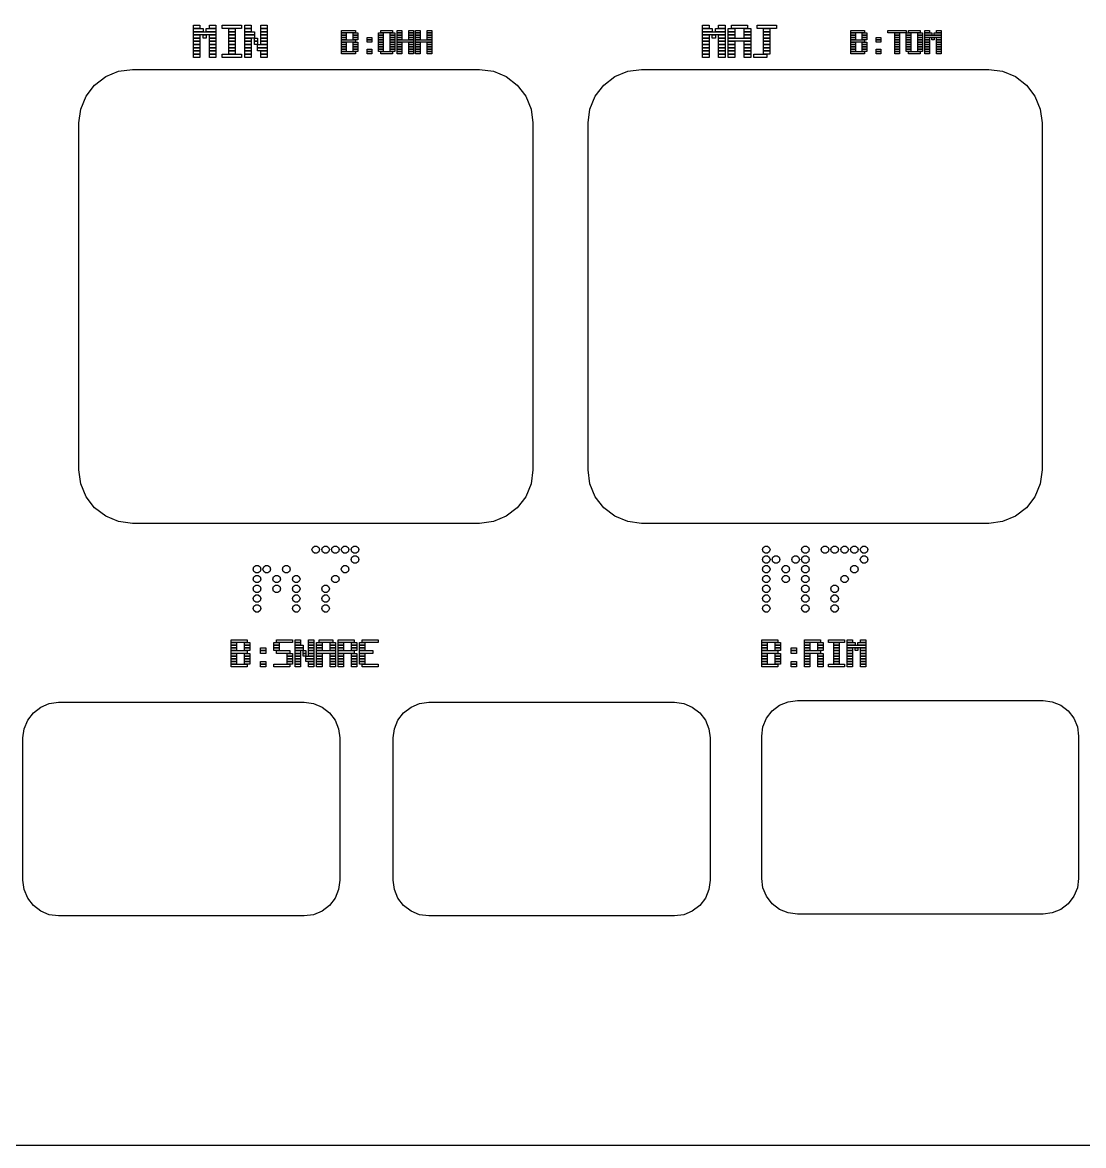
# Model space of a CAD drawing. Header units: millimetres. Extents: x 0 to 390, y 0 to 390.
# Drawn here: x 111.5 to 171.1, y 113.6 to 176.7 of the extents above; entities that cross this region are included whole.
import ezdxf

# ---------------------------------------------------------------- set-up
doc = ezdxf.new("R2010")
doc.units = ezdxf.units.MM
doc.layers.add('INCISIONE', color=7, linetype='CONTINUOUS')
doc.layers.add('TAGLIO', color=1, linetype='CONTINUOUS')

msp = doc.modelspace()

# ---------------------------------------------------------------- linework, layer by layer
at = {"layer": 'INCISIONE'}
for points in [[(121.08, 176.51), (121.44, 176.51), (121.44, 176.33), (121.08, 176.33)], [(121.08, 176.33), (121.62, 176.33), (121.62, 176.15), (121.08, 176.15)], [(121.08, 176.15), (122.34, 176.15), (122.34, 175.97), (121.08, 175.97)], [(121.8, 176.33), (122.34, 176.33), (122.34, 176.15), (121.8, 176.15)], [(121.98, 176.51), (122.34, 176.51), (122.34, 176.33), (121.98, 176.33)], [(122.7, 176.51), (123.78, 176.51), (123.78, 176.33), (122.7, 176.33)], [(123.06, 176.33), (123.42, 176.33), (123.42, 176.15), (123.06, 176.15)], [(123.06, 176.15), (123.42, 176.15), (123.42, 175.97), (123.06, 175.97)], [(123.96, 176.51), (124.32, 176.51), (124.32, 176.33), (123.96, 176.33)], [(123.96, 176.33), (124.32, 176.33), (124.32, 176.15), (123.96, 176.15)], [(123.96, 176.15), (124.5, 176.15), (124.5, 175.97), (123.96, 175.97)], [(124.86, 176.51), (125.22, 176.51), (125.22, 176.33), (124.86, 176.33)], [(124.86, 176.33), (125.22, 176.33), (125.22, 176.15), (124.86, 176.15)], [(124.86, 176.15), (125.22, 176.15), (125.22, 175.97), (124.86, 175.97)], [(129.4, 176.21), (130.18, 176.21), (130.18, 176.08), (129.4, 176.08)], [(129.4, 176.08), (129.66, 176.08), (129.66, 175.95), (129.4, 175.95)], [(130.05, 176.08), (130.31, 176.08), (130.31, 175.95), (130.05, 175.95)], [(131.48, 176.08), (131.74, 176.08), (131.74, 175.95), (131.48, 175.95)], [(131.61, 176.21), (132.26, 176.21), (132.26, 176.08), (131.61, 176.08)], [(132.13, 176.08), (132.39, 176.08), (132.39, 175.95), (132.13, 175.95)], [(132.52, 176.21), (132.78, 176.21), (132.78, 176.08), (132.52, 176.08)], [(132.52, 176.08), (132.78, 176.08), (132.78, 175.95), (132.52, 175.95)], [(133.17, 176.21), (133.43, 176.21), (133.43, 176.08), (133.17, 176.08)], [(133.17, 176.08), (133.43, 176.08), (133.43, 175.95), (133.17, 175.95)], [(133.56, 176.21), (133.82, 176.21), (133.82, 176.08), (133.56, 176.08)], [(133.56, 176.08), (133.82, 176.08), (133.82, 175.95), (133.56, 175.95)], [(134.21, 176.21), (134.47, 176.21), (134.47, 176.08), (134.21, 176.08)], [(134.21, 176.08), (134.47, 176.08), (134.47, 175.95), (134.21, 175.95)], [(149.68, 176.51), (150.04, 176.51), (150.04, 176.33), (149.68, 176.33)], [(149.68, 176.33), (150.22, 176.33), (150.22, 176.15), (149.68, 176.15)], [(149.68, 176.15), (150.94, 176.15), (150.94, 175.97), (149.68, 175.97)], [(150.4, 176.33), (150.94, 176.33), (150.94, 176.15), (150.4, 176.15)], [(150.58, 176.51), (150.94, 176.51), (150.94, 176.33), (150.58, 176.33)], [(151.12, 176.33), (151.48, 176.33), (151.48, 176.15), (151.12, 176.15)], [(151.12, 176.15), (151.48, 176.15), (151.48, 175.97), (151.12, 175.97)], [(151.3, 176.51), (152.2, 176.51), (152.2, 176.33), (151.3, 176.33)], [(152.02, 176.33), (152.38, 176.33), (152.38, 176.15), (152.02, 176.15)], [(152.02, 176.15), (152.38, 176.15), (152.38, 175.97), (152.02, 175.97)], [(152.74, 176.51), (153.82, 176.51), (153.82, 176.33), (152.74, 176.33)], [(153.1, 176.33), (153.46, 176.33), (153.46, 176.15), (153.1, 176.15)], [(153.1, 176.15), (153.46, 176.15), (153.46, 175.97), (153.1, 175.97)], [(158, 176.21), (158.78, 176.21), (158.78, 176.08), (158, 176.08)], [(158, 176.08), (158.26, 176.08), (158.26, 175.95), (158, 175.95)], [(158.65, 176.08), (158.91, 176.08), (158.91, 175.95), (158.65, 175.95)], [(160.08, 176.21), (161.12, 176.21), (161.12, 176.08), (160.08, 176.08)], [(160.47, 176.08), (160.73, 176.08), (160.73, 175.95), (160.47, 175.95)], [(161.12, 176.08), (161.38, 176.08), (161.38, 175.95), (161.12, 175.95)], [(161.25, 176.21), (161.9, 176.21), (161.9, 176.08), (161.25, 176.08)], [(161.77, 176.08), (162.03, 176.08), (162.03, 175.95), (161.77, 175.95)], [(162.16, 176.21), (162.42, 176.21), (162.42, 176.08), (162.16, 176.08)], [(162.16, 176.08), (162.55, 176.08), (162.55, 175.95), (162.16, 175.95)], [(162.68, 176.08), (163.07, 176.08), (163.07, 175.95), (162.68, 175.95)], [(162.81, 176.21), (163.07, 176.21), (163.07, 176.08), (162.81, 176.08)], [(121.08, 175.97), (121.44, 175.97), (121.44, 175.79), (121.08, 175.79)], [(121.08, 175.79), (121.44, 175.79), (121.44, 175.61), (121.08, 175.61)], [(121.08, 175.61), (121.44, 175.61), (121.44, 175.43), (121.08, 175.43)], [(121.08, 175.43), (121.44, 175.43), (121.44, 175.25), (121.08, 175.25)], [(121.62, 175.97), (121.8, 175.97), (121.8, 175.79), (121.62, 175.79)], [(121.98, 175.97), (122.34, 175.97), (122.34, 175.79), (121.98, 175.79)], [(121.98, 175.79), (122.34, 175.79), (122.34, 175.61), (121.98, 175.61)], [(121.98, 175.61), (122.34, 175.61), (122.34, 175.43), (121.98, 175.43)], [(121.98, 175.43), (122.34, 175.43), (122.34, 175.25), (121.98, 175.25)], [(123.06, 175.97), (123.42, 175.97), (123.42, 175.79), (123.06, 175.79)], [(123.06, 175.79), (123.42, 175.79), (123.42, 175.61), (123.06, 175.61)], [(123.06, 175.61), (123.42, 175.61), (123.42, 175.43), (123.06, 175.43)], [(123.06, 175.43), (123.42, 175.43), (123.42, 175.25), (123.06, 175.25)], [(123.96, 175.97), (124.5, 175.97), (124.5, 175.79), (123.96, 175.79)], [(123.96, 175.79), (124.32, 175.79), (124.32, 175.61), (123.96, 175.61)], [(123.96, 175.61), (124.32, 175.61), (124.32, 175.43), (123.96, 175.43)], [(123.96, 175.43), (124.32, 175.43), (124.32, 175.25), (123.96, 175.25)], [(124.5, 175.79), (124.68, 175.79), (124.68, 175.61), (124.5, 175.61)], [(124.5, 175.61), (124.68, 175.61), (124.68, 175.43), (124.5, 175.43)], [(124.68, 175.43), (125.22, 175.43), (125.22, 175.25), (124.68, 175.25)], [(124.86, 175.97), (125.22, 175.97), (125.22, 175.79), (124.86, 175.79)], [(124.86, 175.79), (125.22, 175.79), (125.22, 175.61), (124.86, 175.61)], [(124.86, 175.61), (125.22, 175.61), (125.22, 175.43), (124.86, 175.43)], [(129.4, 175.95), (129.66, 175.95), (129.66, 175.82), (129.4, 175.82)], [(129.4, 175.82), (129.66, 175.82), (129.66, 175.69), (129.4, 175.69)], [(129.4, 175.69), (130.18, 175.69), (130.18, 175.56), (129.4, 175.56)], [(129.4, 175.56), (129.66, 175.56), (129.66, 175.43), (129.4, 175.43)], [(129.4, 175.43), (129.66, 175.43), (129.66, 175.3), (129.4, 175.3)], [(130.05, 175.95), (130.31, 175.95), (130.31, 175.82), (130.05, 175.82)], [(130.05, 175.82), (130.31, 175.82), (130.31, 175.69), (130.05, 175.69)], [(130.05, 175.56), (130.31, 175.56), (130.31, 175.43), (130.05, 175.43)], [(130.05, 175.43), (130.31, 175.43), (130.31, 175.3), (130.05, 175.3)], [(130.83, 175.82), (131.09, 175.82), (131.09, 175.69), (130.83, 175.69)], [(130.83, 175.69), (131.09, 175.69), (131.09, 175.56), (130.83, 175.56)], [(131.48, 175.95), (131.74, 175.95), (131.74, 175.82), (131.48, 175.82)], [(131.48, 175.82), (131.74, 175.82), (131.74, 175.69), (131.48, 175.69)], [(131.48, 175.69), (131.74, 175.69), (131.74, 175.56), (131.48, 175.56)], [(131.48, 175.56), (131.74, 175.56), (131.74, 175.43), (131.48, 175.43)], [(131.48, 175.43), (131.74, 175.43), (131.74, 175.3), (131.48, 175.3)], [(132.13, 175.95), (132.39, 175.95), (132.39, 175.82), (132.13, 175.82)], [(132.13, 175.82), (132.39, 175.82), (132.39, 175.69), (132.13, 175.69)], [(132.13, 175.69), (132.39, 175.69), (132.39, 175.56), (132.13, 175.56)], [(132.13, 175.56), (132.39, 175.56), (132.39, 175.43), (132.13, 175.43)], [(132.13, 175.43), (132.39, 175.43), (132.39, 175.3), (132.13, 175.3)], [(132.52, 175.95), (132.78, 175.95), (132.78, 175.82), (132.52, 175.82)], [(132.52, 175.82), (132.78, 175.82), (132.78, 175.69), (132.52, 175.69)], [(132.52, 175.69), (133.43, 175.69), (133.43, 175.56), (132.52, 175.56)], [(132.52, 175.56), (132.78, 175.56), (132.78, 175.43), (132.52, 175.43)], [(132.52, 175.43), (132.78, 175.43), (132.78, 175.3), (132.52, 175.3)], [(133.17, 175.95), (133.43, 175.95), (133.43, 175.82), (133.17, 175.82)], [(133.17, 175.82), (133.43, 175.82), (133.43, 175.69), (133.17, 175.69)], [(133.17, 175.56), (133.43, 175.56), (133.43, 175.43), (133.17, 175.43)], [(133.17, 175.43), (133.43, 175.43), (133.43, 175.3), (133.17, 175.3)], [(133.56, 175.95), (133.82, 175.95), (133.82, 175.82), (133.56, 175.82)], [(133.56, 175.82), (133.82, 175.82), (133.82, 175.69), (133.56, 175.69)], [(133.56, 175.69), (134.47, 175.69), (134.47, 175.56), (133.56, 175.56)], [(133.56, 175.56), (133.82, 175.56), (133.82, 175.43), (133.56, 175.43)], [(133.56, 175.43), (133.82, 175.43), (133.82, 175.3), (133.56, 175.3)], [(134.21, 175.95), (134.47, 175.95), (134.47, 175.82), (134.21, 175.82)], [(134.21, 175.82), (134.47, 175.82), (134.47, 175.69), (134.21, 175.69)], [(134.21, 175.56), (134.47, 175.56), (134.47, 175.43), (134.21, 175.43)], [(134.21, 175.43), (134.47, 175.43), (134.47, 175.3), (134.21, 175.3)], [(149.68, 175.97), (150.04, 175.97), (150.04, 175.79), (149.68, 175.79)], [(149.68, 175.79), (150.04, 175.79), (150.04, 175.61), (149.68, 175.61)], [(149.68, 175.61), (150.04, 175.61), (150.04, 175.43), (149.68, 175.43)], [(149.68, 175.43), (150.04, 175.43), (150.04, 175.25), (149.68, 175.25)], [(150.22, 175.97), (150.4, 175.97), (150.4, 175.79), (150.22, 175.79)], [(150.58, 175.97), (150.94, 175.97), (150.94, 175.79), (150.58, 175.79)], [(150.58, 175.79), (150.94, 175.79), (150.94, 175.61), (150.58, 175.61)], [(150.58, 175.61), (150.94, 175.61), (150.94, 175.43), (150.58, 175.43)], [(150.58, 175.43), (150.94, 175.43), (150.94, 175.25), (150.58, 175.25)], [(151.12, 175.97), (151.48, 175.97), (151.48, 175.79), (151.12, 175.79)], [(151.12, 175.79), (152.38, 175.79), (152.38, 175.61), (151.12, 175.61)], [(151.12, 175.61), (151.48, 175.61), (151.48, 175.43), (151.12, 175.43)], [(151.12, 175.43), (151.48, 175.43), (151.48, 175.25), (151.12, 175.25)], [(152.02, 175.97), (152.38, 175.97), (152.38, 175.79), (152.02, 175.79)], [(152.02, 175.61), (152.38, 175.61), (152.38, 175.43), (152.02, 175.43)], [(152.02, 175.43), (152.38, 175.43), (152.38, 175.25), (152.02, 175.25)], [(153.1, 175.97), (153.46, 175.97), (153.46, 175.79), (153.1, 175.79)], [(153.1, 175.79), (153.46, 175.79), (153.46, 175.61), (153.1, 175.61)], [(153.1, 175.61), (153.46, 175.61), (153.46, 175.43), (153.1, 175.43)], [(153.1, 175.43), (153.46, 175.43), (153.46, 175.25), (153.1, 175.25)], [(158, 175.95), (158.26, 175.95), (158.26, 175.82), (158, 175.82)], [(158, 175.82), (158.26, 175.82), (158.26, 175.69), (158, 175.69)], [(158, 175.69), (158.78, 175.69), (158.78, 175.56), (158, 175.56)], [(158, 175.56), (158.26, 175.56), (158.26, 175.43), (158, 175.43)], [(158, 175.43), (158.26, 175.43), (158.26, 175.3), (158, 175.3)], [(158.65, 175.95), (158.91, 175.95), (158.91, 175.82), (158.65, 175.82)], [(158.65, 175.82), (158.91, 175.82), (158.91, 175.69), (158.65, 175.69)], [(158.65, 175.56), (158.91, 175.56), (158.91, 175.43), (158.65, 175.43)], [(158.65, 175.43), (158.91, 175.43), (158.91, 175.3), (158.65, 175.3)], [(159.43, 175.82), (159.69, 175.82), (159.69, 175.69), (159.43, 175.69)], [(159.43, 175.69), (159.69, 175.69), (159.69, 175.56), (159.43, 175.56)], [(160.47, 175.95), (160.73, 175.95), (160.73, 175.82), (160.47, 175.82)], [(160.47, 175.82), (160.73, 175.82), (160.73, 175.69), (160.47, 175.69)], [(160.47, 175.69), (160.73, 175.69), (160.73, 175.56), (160.47, 175.56)], [(160.47, 175.56), (160.73, 175.56), (160.73, 175.43), (160.47, 175.43)], [(160.47, 175.43), (160.73, 175.43), (160.73, 175.3), (160.47, 175.3)], [(161.12, 175.95), (161.38, 175.95), (161.38, 175.82), (161.12, 175.82)], [(161.12, 175.82), (161.38, 175.82), (161.38, 175.69), (161.12, 175.69)], [(161.12, 175.69), (161.38, 175.69), (161.38, 175.56), (161.12, 175.56)], [(161.12, 175.56), (161.38, 175.56), (161.38, 175.43), (161.12, 175.43)], [(161.12, 175.43), (161.38, 175.43), (161.38, 175.3), (161.12, 175.3)], [(161.77, 175.95), (162.03, 175.95), (162.03, 175.82), (161.77, 175.82)], [(161.77, 175.82), (162.03, 175.82), (162.03, 175.69), (161.77, 175.69)], [(161.77, 175.69), (162.03, 175.69), (162.03, 175.56), (161.77, 175.56)], [(161.77, 175.56), (162.03, 175.56), (162.03, 175.43), (161.77, 175.43)], [(161.77, 175.43), (162.03, 175.43), (162.03, 175.3), (161.77, 175.3)], [(162.16, 175.95), (163.07, 175.95), (163.07, 175.82), (162.16, 175.82)], [(162.16, 175.82), (162.42, 175.82), (162.42, 175.69), (162.16, 175.69)], [(162.16, 175.69), (162.42, 175.69), (162.42, 175.56), (162.16, 175.56)], [(162.16, 175.56), (162.42, 175.56), (162.42, 175.43), (162.16, 175.43)], [(162.16, 175.43), (162.42, 175.43), (162.42, 175.3), (162.16, 175.3)], [(162.55, 175.82), (162.68, 175.82), (162.68, 175.69), (162.55, 175.69)], [(162.81, 175.82), (163.07, 175.82), (163.07, 175.69), (162.81, 175.69)], [(162.81, 175.69), (163.07, 175.69), (163.07, 175.56), (162.81, 175.56)], [(162.81, 175.56), (163.07, 175.56), (163.07, 175.43), (162.81, 175.43)], [(162.81, 175.43), (163.07, 175.43), (163.07, 175.3), (162.81, 175.3)], [(121.08, 175.25), (121.44, 175.25), (121.44, 175.07), (121.08, 175.07)], [(121.08, 175.07), (121.44, 175.07), (121.44, 174.89), (121.08, 174.89)], [(121.08, 174.89), (121.44, 174.89), (121.44, 174.71), (121.08, 174.71)], [(121.98, 175.25), (122.34, 175.25), (122.34, 175.07), (121.98, 175.07)], [(121.98, 175.07), (122.34, 175.07), (122.34, 174.89), (121.98, 174.89)], [(121.98, 174.89), (122.34, 174.89), (122.34, 174.71), (121.98, 174.71)], [(122.7, 174.89), (123.78, 174.89), (123.78, 174.71), (122.7, 174.71)], [(123.06, 175.25), (123.42, 175.25), (123.42, 175.07), (123.06, 175.07)], [(123.06, 175.07), (123.42, 175.07), (123.42, 174.89), (123.06, 174.89)], [(123.96, 175.25), (124.32, 175.25), (124.32, 175.07), (123.96, 175.07)], [(123.96, 175.07), (124.32, 175.07), (124.32, 174.89), (123.96, 174.89)], [(123.96, 174.89), (124.32, 174.89), (124.32, 174.71), (123.96, 174.71)], [(124.68, 175.25), (125.22, 175.25), (125.22, 175.07), (124.68, 175.07)], [(124.86, 175.07), (125.22, 175.07), (125.22, 174.89), (124.86, 174.89)], [(124.86, 174.89), (125.22, 174.89), (125.22, 174.71), (124.86, 174.71)], [(129.4, 175.3), (129.66, 175.3), (129.66, 175.17), (129.4, 175.17)], [(129.4, 175.17), (129.66, 175.17), (129.66, 175.04), (129.4, 175.04)], [(129.4, 175.04), (130.18, 175.04), (130.18, 174.91), (129.4, 174.91)], [(130.05, 175.3), (130.31, 175.3), (130.31, 175.17), (130.05, 175.17)], [(130.05, 175.17), (130.31, 175.17), (130.31, 175.04), (130.05, 175.04)], [(130.83, 175.17), (131.09, 175.17), (131.09, 175.04), (130.83, 175.04)], [(130.83, 175.04), (131.09, 175.04), (131.09, 174.91), (130.83, 174.91)], [(131.48, 175.3), (131.74, 175.3), (131.74, 175.17), (131.48, 175.17)], [(131.48, 175.17), (131.74, 175.17), (131.74, 175.04), (131.48, 175.04)], [(131.61, 175.04), (132.26, 175.04), (132.26, 174.91), (131.61, 174.91)], [(132.13, 175.3), (132.39, 175.3), (132.39, 175.17), (132.13, 175.17)], [(132.13, 175.17), (132.39, 175.17), (132.39, 175.04), (132.13, 175.04)], [(132.52, 175.3), (132.78, 175.3), (132.78, 175.17), (132.52, 175.17)], [(132.52, 175.17), (132.78, 175.17), (132.78, 175.04), (132.52, 175.04)], [(132.52, 175.04), (132.78, 175.04), (132.78, 174.91), (132.52, 174.91)], [(133.17, 175.3), (133.43, 175.3), (133.43, 175.17), (133.17, 175.17)], [(133.17, 175.17), (133.43, 175.17), (133.43, 175.04), (133.17, 175.04)], [(133.17, 175.04), (133.43, 175.04), (133.43, 174.91), (133.17, 174.91)], [(133.56, 175.3), (133.82, 175.3), (133.82, 175.17), (133.56, 175.17)], [(133.56, 175.17), (133.82, 175.17), (133.82, 175.04), (133.56, 175.04)], [(133.56, 175.04), (133.82, 175.04), (133.82, 174.91), (133.56, 174.91)], [(134.21, 175.3), (134.47, 175.3), (134.47, 175.17), (134.21, 175.17)], [(134.21, 175.17), (134.47, 175.17), (134.47, 175.04), (134.21, 175.04)], [(134.21, 175.04), (134.47, 175.04), (134.47, 174.91), (134.21, 174.91)], [(149.68, 175.25), (150.04, 175.25), (150.04, 175.07), (149.68, 175.07)], [(149.68, 175.07), (150.04, 175.07), (150.04, 174.89), (149.68, 174.89)], [(149.68, 174.89), (150.04, 174.89), (150.04, 174.71), (149.68, 174.71)], [(150.58, 175.25), (150.94, 175.25), (150.94, 175.07), (150.58, 175.07)], [(150.58, 175.07), (150.94, 175.07), (150.94, 174.89), (150.58, 174.89)], [(150.58, 174.89), (150.94, 174.89), (150.94, 174.71), (150.58, 174.71)], [(151.12, 175.25), (151.48, 175.25), (151.48, 175.07), (151.12, 175.07)], [(151.12, 175.07), (151.48, 175.07), (151.48, 174.89), (151.12, 174.89)], [(151.12, 174.89), (151.48, 174.89), (151.48, 174.71), (151.12, 174.71)], [(152.02, 175.25), (152.38, 175.25), (152.38, 175.07), (152.02, 175.07)], [(152.02, 175.07), (152.38, 175.07), (152.38, 174.89), (152.02, 174.89)], [(152.02, 174.89), (152.38, 174.89), (152.38, 174.71), (152.02, 174.71)], [(152.56, 174.89), (153.28, 174.89), (153.28, 174.71), (152.56, 174.71)], [(153.1, 175.25), (153.46, 175.25), (153.46, 175.07), (153.1, 175.07)], [(153.1, 175.07), (153.46, 175.07), (153.46, 174.89), (153.1, 174.89)], [(158, 175.3), (158.26, 175.3), (158.26, 175.17), (158, 175.17)], [(158, 175.17), (158.26, 175.17), (158.26, 175.04), (158, 175.04)], [(158, 175.04), (158.78, 175.04), (158.78, 174.91), (158, 174.91)], [(158.65, 175.3), (158.91, 175.3), (158.91, 175.17), (158.65, 175.17)], [(158.65, 175.17), (158.91, 175.17), (158.91, 175.04), (158.65, 175.04)], [(159.43, 175.17), (159.69, 175.17), (159.69, 175.04), (159.43, 175.04)], [(159.43, 175.04), (159.69, 175.04), (159.69, 174.91), (159.43, 174.91)], [(160.47, 175.3), (160.73, 175.3), (160.73, 175.17), (160.47, 175.17)], [(160.47, 175.17), (160.73, 175.17), (160.73, 175.04), (160.47, 175.04)], [(160.47, 175.04), (160.73, 175.04), (160.73, 174.91), (160.47, 174.91)], [(161.12, 175.3), (161.38, 175.3), (161.38, 175.17), (161.12, 175.17)], [(161.12, 175.17), (161.38, 175.17), (161.38, 175.04), (161.12, 175.04)], [(161.25, 175.04), (161.9, 175.04), (161.9, 174.91), (161.25, 174.91)], [(161.77, 175.3), (162.03, 175.3), (162.03, 175.17), (161.77, 175.17)], [(161.77, 175.17), (162.03, 175.17), (162.03, 175.04), (161.77, 175.04)], [(162.16, 175.3), (162.42, 175.3), (162.42, 175.17), (162.16, 175.17)], [(162.16, 175.17), (162.42, 175.17), (162.42, 175.04), (162.16, 175.04)], [(162.16, 175.04), (162.42, 175.04), (162.42, 174.91), (162.16, 174.91)], [(162.81, 175.3), (163.07, 175.3), (163.07, 175.17), (162.81, 175.17)], [(162.81, 175.17), (163.07, 175.17), (163.07, 175.04), (162.81, 175.04)], [(162.81, 175.04), (163.07, 175.04), (163.07, 174.91), (162.81, 174.91)], [(128.165, 147.055), (128.124, 146.929), (128.016, 146.851), (127.884, 146.851), (127.776, 146.929), (127.735, 147.055), (127.776, 147.181), (127.884, 147.259), (128.016, 147.259), (128.124, 147.181)], [(128.715, 147.055), (128.674, 146.929), (128.566, 146.851), (128.434, 146.851), (128.326, 146.929), (128.285, 147.055), (128.326, 147.181), (128.434, 147.259), (128.566, 147.259), (128.674, 147.181)], [(129.265, 147.055), (129.224, 146.929), (129.116, 146.851), (128.984, 146.851), (128.876, 146.929), (128.835, 147.055), (128.876, 147.181), (128.984, 147.259), (129.116, 147.259), (129.224, 147.181)], [(129.815, 147.055), (129.774, 146.929), (129.666, 146.851), (129.534, 146.851), (129.426, 146.929), (129.385, 147.055), (129.426, 147.181), (129.534, 147.259), (129.666, 147.259), (129.774, 147.181)], [(130.365, 147.055), (130.324, 146.929), (130.216, 146.851), (130.084, 146.851), (129.976, 146.929), (129.935, 147.055), (129.976, 147.181), (130.084, 147.259), (130.216, 147.259), (130.324, 147.181)], [(153.465, 147.055), (153.424, 146.929), (153.316, 146.851), (153.184, 146.851), (153.076, 146.929), (153.035, 147.055), (153.076, 147.181), (153.184, 147.259), (153.316, 147.259), (153.424, 147.181)], [(155.665, 147.055), (155.624, 146.929), (155.516, 146.851), (155.384, 146.851), (155.276, 146.929), (155.235, 147.055), (155.276, 147.181), (155.384, 147.259), (155.516, 147.259), (155.624, 147.181)], [(156.765, 147.055), (156.724, 146.929), (156.616, 146.851), (156.484, 146.851), (156.376, 146.929), (156.335, 147.055), (156.376, 147.181), (156.484, 147.259), (156.616, 147.259), (156.724, 147.181)], [(157.315, 147.055), (157.274, 146.929), (157.166, 146.851), (157.034, 146.851), (156.926, 146.929), (156.885, 147.055), (156.926, 147.181), (157.034, 147.259), (157.166, 147.259), (157.274, 147.181)], [(157.865, 147.055), (157.824, 146.929), (157.716, 146.851), (157.584, 146.851), (157.476, 146.929), (157.435, 147.055), (157.476, 147.181), (157.584, 147.259), (157.716, 147.259), (157.824, 147.181)], [(158.415, 147.055), (158.374, 146.929), (158.266, 146.851), (158.134, 146.851), (158.026, 146.929), (157.985, 147.055), (158.026, 147.181), (158.134, 147.259), (158.266, 147.259), (158.374, 147.181)], [(158.965, 147.055), (158.924, 146.929), (158.816, 146.851), (158.684, 146.851), (158.576, 146.929), (158.535, 147.055), (158.576, 147.181), (158.684, 147.259), (158.816, 147.259), (158.924, 147.181)], [(130.365, 146.505), (130.324, 146.379), (130.216, 146.301), (130.084, 146.301), (129.976, 146.379), (129.935, 146.505), (129.976, 146.631), (130.084, 146.709), (130.216, 146.709), (130.324, 146.631)], [(153.465, 146.505), (153.424, 146.379), (153.316, 146.301), (153.184, 146.301), (153.076, 146.379), (153.035, 146.505), (153.076, 146.631), (153.184, 146.709), (153.316, 146.709), (153.424, 146.631)], [(154.015, 146.505), (153.974, 146.379), (153.866, 146.301), (153.734, 146.301), (153.626, 146.379), (153.585, 146.505), (153.626, 146.631), (153.734, 146.709), (153.866, 146.709), (153.974, 146.631)], [(155.115, 146.505), (155.074, 146.379), (154.966, 146.301), (154.834, 146.301), (154.726, 146.379), (154.685, 146.505), (154.726, 146.631), (154.834, 146.709), (154.966, 146.709), (155.074, 146.631)], [(155.665, 146.505), (155.624, 146.379), (155.516, 146.301), (155.384, 146.301), (155.276, 146.379), (155.235, 146.505), (155.276, 146.631), (155.384, 146.709), (155.516, 146.709), (155.624, 146.631)], [(158.965, 146.505), (158.924, 146.379), (158.816, 146.301), (158.684, 146.301), (158.576, 146.379), (158.535, 146.505), (158.576, 146.631), (158.684, 146.709), (158.816, 146.709), (158.924, 146.631)], [(124.865, 145.955), (124.824, 145.829), (124.716, 145.751), (124.584, 145.751), (124.476, 145.829), (124.435, 145.955), (124.476, 146.081), (124.584, 146.159), (124.716, 146.159), (124.824, 146.081)], [(125.415, 145.955), (125.374, 145.829), (125.266, 145.751), (125.134, 145.751), (125.026, 145.829), (124.985, 145.955), (125.026, 146.081), (125.134, 146.159), (125.266, 146.159), (125.374, 146.081)], [(126.515, 145.955), (126.474, 145.829), (126.366, 145.751), (126.234, 145.751), (126.126, 145.829), (126.085, 145.955), (126.126, 146.081), (126.234, 146.159), (126.366, 146.159), (126.474, 146.081)], [(129.815, 145.955), (129.774, 145.829), (129.666, 145.751), (129.534, 145.751), (129.426, 145.829), (129.385, 145.955), (129.426, 146.081), (129.534, 146.159), (129.666, 146.159), (129.774, 146.081)], [(153.465, 145.955), (153.424, 145.829), (153.316, 145.751), (153.184, 145.751), (153.076, 145.829), (153.035, 145.955), (153.076, 146.081), (153.184, 146.159), (153.316, 146.159), (153.424, 146.081)], [(154.565, 145.955), (154.524, 145.829), (154.416, 145.751), (154.284, 145.751), (154.176, 145.829), (154.135, 145.955), (154.176, 146.081), (154.284, 146.159), (154.416, 146.159), (154.524, 146.081)], [(155.665, 145.955), (155.624, 145.829), (155.516, 145.751), (155.384, 145.751), (155.276, 145.829), (155.235, 145.955), (155.276, 146.081), (155.384, 146.159), (155.516, 146.159), (155.624, 146.081)], [(158.415, 145.955), (158.374, 145.829), (158.266, 145.751), (158.134, 145.751), (158.026, 145.829), (157.985, 145.955), (158.026, 146.081), (158.134, 146.159), (158.266, 146.159), (158.374, 146.081)], [(124.865, 145.405), (124.824, 145.279), (124.716, 145.201), (124.584, 145.201), (124.476, 145.279), (124.435, 145.405), (124.476, 145.531), (124.584, 145.609), (124.716, 145.609), (124.824, 145.531)], [(125.965, 145.405), (125.924, 145.279), (125.816, 145.201), (125.684, 145.201), (125.576, 145.279), (125.535, 145.405), (125.576, 145.531), (125.684, 145.609), (125.816, 145.609), (125.924, 145.531)], [(127.065, 145.405), (127.024, 145.279), (126.916, 145.201), (126.784, 145.201), (126.676, 145.279), (126.635, 145.405), (126.676, 145.531), (126.784, 145.609), (126.916, 145.609), (127.024, 145.531)], [(129.265, 145.405), (129.224, 145.279), (129.116, 145.201), (128.984, 145.201), (128.876, 145.279), (128.835, 145.405), (128.876, 145.531), (128.984, 145.609), (129.116, 145.609), (129.224, 145.531)], [(153.465, 145.405), (153.424, 145.279), (153.316, 145.201), (153.184, 145.201), (153.076, 145.279), (153.035, 145.405), (153.076, 145.531), (153.184, 145.609), (153.316, 145.609), (153.424, 145.531)], [(154.565, 145.405), (154.524, 145.279), (154.416, 145.201), (154.284, 145.201), (154.176, 145.279), (154.135, 145.405), (154.176, 145.531), (154.284, 145.609), (154.416, 145.609), (154.524, 145.531)], [(155.665, 145.405), (155.624, 145.279), (155.516, 145.201), (155.384, 145.201), (155.276, 145.279), (155.235, 145.405), (155.276, 145.531), (155.384, 145.609), (155.516, 145.609), (155.624, 145.531)], [(157.865, 145.405), (157.824, 145.279), (157.716, 145.201), (157.584, 145.201), (157.476, 145.279), (157.435, 145.405), (157.476, 145.531), (157.584, 145.609), (157.716, 145.609), (157.824, 145.531)], [(124.865, 144.855), (124.824, 144.729), (124.716, 144.651), (124.584, 144.651), (124.476, 144.729), (124.435, 144.855), (124.476, 144.981), (124.584, 145.059), (124.716, 145.059), (124.824, 144.981)], [(124.865, 144.305), (124.824, 144.179), (124.716, 144.101), (124.584, 144.101), (124.476, 144.179), (124.435, 144.305), (124.476, 144.431), (124.584, 144.509), (124.716, 144.509), (124.824, 144.431)], [(125.965, 144.855), (125.924, 144.729), (125.816, 144.651), (125.684, 144.651), (125.576, 144.729), (125.535, 144.855), (125.576, 144.981), (125.684, 145.059), (125.816, 145.059), (125.924, 144.981)], [(127.065, 144.855), (127.024, 144.729), (126.916, 144.651), (126.784, 144.651), (126.676, 144.729), (126.635, 144.855), (126.676, 144.981), (126.784, 145.059), (126.916, 145.059), (127.024, 144.981)], [(127.065, 144.305), (127.024, 144.179), (126.916, 144.101), (126.784, 144.101), (126.676, 144.179), (126.635, 144.305), (126.676, 144.431), (126.784, 144.509), (126.916, 144.509), (127.024, 144.431)], [(128.715, 144.855), (128.674, 144.729), (128.566, 144.651), (128.434, 144.651), (128.326, 144.729), (128.285, 144.855), (128.326, 144.981), (128.434, 145.059), (128.566, 145.059), (128.674, 144.981)], [(128.715, 144.305), (128.674, 144.179), (128.566, 144.101), (128.434, 144.101), (128.326, 144.179), (128.285, 144.305), (128.326, 144.431), (128.434, 144.509), (128.566, 144.509), (128.674, 144.431)], [(153.465, 144.855), (153.424, 144.729), (153.316, 144.651), (153.184, 144.651), (153.076, 144.729), (153.035, 144.855), (153.076, 144.981), (153.184, 145.059), (153.316, 145.059), (153.424, 144.981)], [(153.465, 144.305), (153.424, 144.179), (153.316, 144.101), (153.184, 144.101), (153.076, 144.179), (153.035, 144.305), (153.076, 144.431), (153.184, 144.509), (153.316, 144.509), (153.424, 144.431)], [(155.665, 144.855), (155.624, 144.729), (155.516, 144.651), (155.384, 144.651), (155.276, 144.729), (155.235, 144.855), (155.276, 144.981), (155.384, 145.059), (155.516, 145.059), (155.624, 144.981)], [(155.665, 144.305), (155.624, 144.179), (155.516, 144.101), (155.384, 144.101), (155.276, 144.179), (155.235, 144.305), (155.276, 144.431), (155.384, 144.509), (155.516, 144.509), (155.624, 144.431)], [(157.315, 144.855), (157.274, 144.729), (157.166, 144.651), (157.034, 144.651), (156.926, 144.729), (156.885, 144.855), (156.926, 144.981), (157.034, 145.059), (157.166, 145.059), (157.274, 144.981)], [(157.315, 144.305), (157.274, 144.179), (157.166, 144.101), (157.034, 144.101), (156.926, 144.179), (156.885, 144.305), (156.926, 144.431), (157.034, 144.509), (157.166, 144.509), (157.274, 144.431)], [(124.865, 143.755), (124.824, 143.629), (124.716, 143.551), (124.584, 143.551), (124.476, 143.629), (124.435, 143.755), (124.476, 143.881), (124.584, 143.959), (124.716, 143.959), (124.824, 143.881)], [(127.065, 143.755), (127.024, 143.629), (126.916, 143.551), (126.784, 143.551), (126.676, 143.629), (126.635, 143.755), (126.676, 143.881), (126.784, 143.959), (126.916, 143.959), (127.024, 143.881)], [(128.715, 143.755), (128.674, 143.629), (128.566, 143.551), (128.434, 143.551), (128.326, 143.629), (128.285, 143.755), (128.326, 143.881), (128.434, 143.959), (128.566, 143.959), (128.674, 143.881)], [(153.465, 143.755), (153.424, 143.629), (153.316, 143.551), (153.184, 143.551), (153.076, 143.629), (153.035, 143.755), (153.076, 143.881), (153.184, 143.959), (153.316, 143.959), (153.424, 143.881)], [(155.665, 143.755), (155.624, 143.629), (155.516, 143.551), (155.384, 143.551), (155.276, 143.629), (155.235, 143.755), (155.276, 143.881), (155.384, 143.959), (155.516, 143.959), (155.624, 143.881)], [(157.315, 143.755), (157.274, 143.629), (157.166, 143.551), (157.034, 143.551), (156.926, 143.629), (156.885, 143.755), (156.926, 143.881), (157.034, 143.959), (157.166, 143.959), (157.274, 143.881)], [(123.2, 141.98), (124.1, 141.98), (124.1, 141.83), (123.2, 141.83)], [(125.75, 141.98), (126.65, 141.98), (126.65, 141.83), (125.75, 141.83)], [(126.8, 141.98), (127.1, 141.98), (127.1, 141.83), (126.8, 141.83)], [(127.55, 141.98), (127.85, 141.98), (127.85, 141.83), (127.55, 141.83)], [(128.15, 141.98), (128.9, 141.98), (128.9, 141.83), (128.15, 141.83)], [(129.2, 141.98), (130.1, 141.98), (130.1, 141.83), (129.2, 141.83)], [(130.55, 141.98), (131.45, 141.98), (131.45, 141.83), (130.55, 141.83)], [(153, 141.98), (153.9, 141.98), (153.9, 141.83), (153, 141.83)], [(155.4, 141.98), (156.3, 141.98), (156.3, 141.83), (155.4, 141.83)], [(156.75, 141.98), (157.65, 141.98), (157.65, 141.83), (156.75, 141.83)], [(157.8, 141.98), (158.1, 141.98), (158.1, 141.83), (157.8, 141.83)], [(158.55, 141.98), (158.85, 141.98), (158.85, 141.83), (158.55, 141.83)], [(123.2, 141.83), (123.5, 141.83), (123.5, 141.68), (123.2, 141.68)], [(123.2, 141.68), (123.5, 141.68), (123.5, 141.53), (123.2, 141.53)], [(123.2, 141.53), (123.5, 141.53), (123.5, 141.38), (123.2, 141.38)], [(123.2, 141.38), (124.1, 141.38), (124.1, 141.23), (123.2, 141.23)], [(123.95, 141.83), (124.25, 141.83), (124.25, 141.68), (123.95, 141.68)], [(123.95, 141.68), (124.25, 141.68), (124.25, 141.53), (123.95, 141.53)], [(123.95, 141.53), (124.25, 141.53), (124.25, 141.38), (123.95, 141.38)], [(124.85, 141.53), (125.15, 141.53), (125.15, 141.38), (124.85, 141.38)], [(124.85, 141.38), (125.15, 141.38), (125.15, 141.23), (124.85, 141.23)], [(125.6, 141.83), (125.9, 141.83), (125.9, 141.68), (125.6, 141.68)], [(125.6, 141.68), (125.9, 141.68), (125.9, 141.53), (125.6, 141.53)], [(125.6, 141.53), (125.9, 141.53), (125.9, 141.38), (125.6, 141.38)], [(125.75, 141.38), (126.5, 141.38), (126.5, 141.23), (125.75, 141.23)], [(126.8, 141.83), (127.1, 141.83), (127.1, 141.68), (126.8, 141.68)], [(126.8, 141.68), (127.25, 141.68), (127.25, 141.53), (126.8, 141.53)], [(126.8, 141.53), (127.25, 141.53), (127.25, 141.38), (126.8, 141.38)], [(126.8, 141.38), (127.1, 141.38), (127.1, 141.23), (126.8, 141.23)], [(127.25, 141.38), (127.4, 141.38), (127.4, 141.23), (127.25, 141.23)], [(127.55, 141.83), (127.85, 141.83), (127.85, 141.68), (127.55, 141.68)], [(127.55, 141.68), (127.85, 141.68), (127.85, 141.53), (127.55, 141.53)], [(127.55, 141.53), (127.85, 141.53), (127.85, 141.38), (127.55, 141.38)], [(127.55, 141.38), (127.85, 141.38), (127.85, 141.23), (127.55, 141.23)], [(128, 141.83), (128.3, 141.83), (128.3, 141.68), (128, 141.68)], [(128, 141.68), (128.3, 141.68), (128.3, 141.53), (128, 141.53)], [(128, 141.53), (128.3, 141.53), (128.3, 141.38), (128, 141.38)], [(128, 141.38), (129.05, 141.38), (129.05, 141.23), (128, 141.23)], [(128.75, 141.83), (129.05, 141.83), (129.05, 141.68), (128.75, 141.68)], [(128.75, 141.68), (129.05, 141.68), (129.05, 141.53), (128.75, 141.53)], [(128.75, 141.53), (129.05, 141.53), (129.05, 141.38), (128.75, 141.38)], [(129.2, 141.83), (129.5, 141.83), (129.5, 141.68), (129.2, 141.68)], [(129.2, 141.68), (129.5, 141.68), (129.5, 141.53), (129.2, 141.53)], [(129.2, 141.53), (129.5, 141.53), (129.5, 141.38), (129.2, 141.38)], [(129.2, 141.38), (130.1, 141.38), (130.1, 141.23), (129.2, 141.23)], [(129.95, 141.83), (130.25, 141.83), (130.25, 141.68), (129.95, 141.68)], [(129.95, 141.68), (130.25, 141.68), (130.25, 141.53), (129.95, 141.53)], [(129.95, 141.53), (130.25, 141.53), (130.25, 141.38), (129.95, 141.38)], [(130.4, 141.83), (130.7, 141.83), (130.7, 141.68), (130.4, 141.68)], [(130.4, 141.68), (130.7, 141.68), (130.7, 141.53), (130.4, 141.53)], [(130.4, 141.53), (130.7, 141.53), (130.7, 141.38), (130.4, 141.38)], [(130.4, 141.38), (131.15, 141.38), (131.15, 141.23), (130.4, 141.23)], [(153, 141.83), (153.3, 141.83), (153.3, 141.68), (153, 141.68)], [(153, 141.68), (153.3, 141.68), (153.3, 141.53), (153, 141.53)], [(153, 141.53), (153.3, 141.53), (153.3, 141.38), (153, 141.38)], [(153, 141.38), (153.9, 141.38), (153.9, 141.23), (153, 141.23)], [(153.75, 141.83), (154.05, 141.83), (154.05, 141.68), (153.75, 141.68)], [(153.75, 141.68), (154.05, 141.68), (154.05, 141.53), (153.75, 141.53)], [(153.75, 141.53), (154.05, 141.53), (154.05, 141.38), (153.75, 141.38)], [(154.65, 141.53), (154.95, 141.53), (154.95, 141.38), (154.65, 141.38)], [(154.65, 141.38), (154.95, 141.38), (154.95, 141.23), (154.65, 141.23)], [(155.4, 141.83), (155.7, 141.83), (155.7, 141.68), (155.4, 141.68)], [(155.4, 141.68), (155.7, 141.68), (155.7, 141.53), (155.4, 141.53)], [(155.4, 141.53), (155.7, 141.53), (155.7, 141.38), (155.4, 141.38)], [(155.4, 141.38), (156.3, 141.38), (156.3, 141.23), (155.4, 141.23)], [(156.15, 141.83), (156.45, 141.83), (156.45, 141.68), (156.15, 141.68)], [(156.15, 141.68), (156.45, 141.68), (156.45, 141.53), (156.15, 141.53)], [(156.15, 141.53), (156.45, 141.53), (156.45, 141.38), (156.15, 141.38)], [(157.05, 141.83), (157.35, 141.83), (157.35, 141.68), (157.05, 141.68)], [(157.05, 141.68), (157.35, 141.68), (157.35, 141.53), (157.05, 141.53)], [(157.05, 141.53), (157.35, 141.53), (157.35, 141.38), (157.05, 141.38)], [(157.05, 141.38), (157.35, 141.38), (157.35, 141.23), (157.05, 141.23)], [(157.8, 141.83), (158.25, 141.83), (158.25, 141.68), (157.8, 141.68)], [(157.8, 141.68), (158.85, 141.68), (158.85, 141.53), (157.8, 141.53)], [(157.8, 141.53), (158.1, 141.53), (158.1, 141.38), (157.8, 141.38)], [(157.8, 141.38), (158.1, 141.38), (158.1, 141.23), (157.8, 141.23)], [(158.25, 141.53), (158.4, 141.53), (158.4, 141.38), (158.25, 141.38)], [(158.4, 141.83), (158.85, 141.83), (158.85, 141.68), (158.4, 141.68)], [(158.55, 141.53), (158.85, 141.53), (158.85, 141.38), (158.55, 141.38)], [(158.55, 141.38), (158.85, 141.38), (158.85, 141.23), (158.55, 141.23)], [(123.2, 141.23), (123.5, 141.23), (123.5, 141.08), (123.2, 141.08)], [(123.2, 141.08), (123.5, 141.08), (123.5, 140.93), (123.2, 140.93)], [(123.2, 140.93), (123.5, 140.93), (123.5, 140.78), (123.2, 140.78)], [(123.2, 140.78), (123.5, 140.78), (123.5, 140.63), (123.2, 140.63)], [(123.95, 141.23), (124.25, 141.23), (124.25, 141.08), (123.95, 141.08)], [(123.95, 141.08), (124.25, 141.08), (124.25, 140.93), (123.95, 140.93)], [(123.95, 140.93), (124.25, 140.93), (124.25, 140.78), (123.95, 140.78)], [(123.95, 140.78), (124.25, 140.78), (124.25, 140.63), (123.95, 140.63)], [(124.85, 140.78), (125.15, 140.78), (125.15, 140.63), (124.85, 140.63)], [(126.35, 141.23), (126.65, 141.23), (126.65, 141.08), (126.35, 141.08)], [(126.35, 141.08), (126.65, 141.08), (126.65, 140.93), (126.35, 140.93)], [(126.35, 140.93), (126.65, 140.93), (126.65, 140.78), (126.35, 140.78)], [(126.35, 140.78), (126.65, 140.78), (126.65, 140.63), (126.35, 140.63)], [(126.8, 141.23), (127.1, 141.23), (127.1, 141.08), (126.8, 141.08)], [(126.8, 141.08), (127.1, 141.08), (127.1, 140.93), (126.8, 140.93)], [(126.8, 140.93), (127.1, 140.93), (127.1, 140.78), (126.8, 140.78)], [(126.8, 140.78), (127.1, 140.78), (127.1, 140.63), (126.8, 140.63)], [(127.25, 141.23), (127.4, 141.23), (127.4, 141.08), (127.25, 141.08)], [(127.4, 141.08), (127.85, 141.08), (127.85, 140.93), (127.4, 140.93)], [(127.4, 140.93), (127.85, 140.93), (127.85, 140.78), (127.4, 140.78)], [(127.55, 141.23), (127.85, 141.23), (127.85, 141.08), (127.55, 141.08)], [(127.55, 140.78), (127.85, 140.78), (127.85, 140.63), (127.55, 140.63)], [(128, 141.23), (128.3, 141.23), (128.3, 141.08), (128, 141.08)], [(128, 141.08), (128.3, 141.08), (128.3, 140.93), (128, 140.93)], [(128, 140.93), (128.3, 140.93), (128.3, 140.78), (128, 140.78)], [(128, 140.78), (128.3, 140.78), (128.3, 140.63), (128, 140.63)], [(128.75, 141.23), (129.05, 141.23), (129.05, 141.08), (128.75, 141.08)], [(128.75, 141.08), (129.05, 141.08), (129.05, 140.93), (128.75, 140.93)], [(128.75, 140.93), (129.05, 140.93), (129.05, 140.78), (128.75, 140.78)], [(128.75, 140.78), (129.05, 140.78), (129.05, 140.63), (128.75, 140.63)], [(129.2, 141.23), (129.5, 141.23), (129.5, 141.08), (129.2, 141.08)], [(129.2, 141.08), (129.5, 141.08), (129.5, 140.93), (129.2, 140.93)], [(129.2, 140.93), (129.5, 140.93), (129.5, 140.78), (129.2, 140.78)], [(129.2, 140.78), (129.5, 140.78), (129.5, 140.63), (129.2, 140.63)], [(129.95, 141.23), (130.25, 141.23), (130.25, 141.08), (129.95, 141.08)], [(129.95, 141.08), (130.25, 141.08), (130.25, 140.93), (129.95, 140.93)], [(129.95, 140.93), (130.25, 140.93), (130.25, 140.78), (129.95, 140.78)], [(129.95, 140.78), (130.25, 140.78), (130.25, 140.63), (129.95, 140.63)], [(130.4, 141.23), (130.7, 141.23), (130.7, 141.08), (130.4, 141.08)], [(130.4, 141.08), (130.7, 141.08), (130.7, 140.93), (130.4, 140.93)], [(130.4, 140.93), (130.7, 140.93), (130.7, 140.78), (130.4, 140.78)], [(130.4, 140.78), (130.7, 140.78), (130.7, 140.63), (130.4, 140.63)], [(153, 141.23), (153.3, 141.23), (153.3, 141.08), (153, 141.08)], [(153, 141.08), (153.3, 141.08), (153.3, 140.93), (153, 140.93)], [(153, 140.93), (153.3, 140.93), (153.3, 140.78), (153, 140.78)], [(153, 140.78), (153.3, 140.78), (153.3, 140.63), (153, 140.63)], [(153.75, 141.23), (154.05, 141.23), (154.05, 141.08), (153.75, 141.08)], [(153.75, 141.08), (154.05, 141.08), (154.05, 140.93), (153.75, 140.93)], [(153.75, 140.93), (154.05, 140.93), (154.05, 140.78), (153.75, 140.78)], [(153.75, 140.78), (154.05, 140.78), (154.05, 140.63), (153.75, 140.63)], [(154.65, 140.78), (154.95, 140.78), (154.95, 140.63), (154.65, 140.63)], [(155.4, 141.23), (155.7, 141.23), (155.7, 141.08), (155.4, 141.08)], [(155.4, 141.08), (155.7, 141.08), (155.7, 140.93), (155.4, 140.93)], [(155.4, 140.93), (155.7, 140.93), (155.7, 140.78), (155.4, 140.78)], [(155.4, 140.78), (155.7, 140.78), (155.7, 140.63), (155.4, 140.63)], [(156.15, 141.23), (156.45, 141.23), (156.45, 141.08), (156.15, 141.08)], [(156.15, 141.08), (156.45, 141.08), (156.45, 140.93), (156.15, 140.93)], [(156.15, 140.93), (156.45, 140.93), (156.45, 140.78), (156.15, 140.78)], [(156.15, 140.78), (156.45, 140.78), (156.45, 140.63), (156.15, 140.63)], [(157.05, 141.23), (157.35, 141.23), (157.35, 141.08), (157.05, 141.08)], [(157.05, 141.08), (157.35, 141.08), (157.35, 140.93), (157.05, 140.93)], [(157.05, 140.93), (157.35, 140.93), (157.35, 140.78), (157.05, 140.78)], [(157.05, 140.78), (157.35, 140.78), (157.35, 140.63), (157.05, 140.63)], [(157.8, 141.23), (158.1, 141.23), (158.1, 141.08), (157.8, 141.08)], [(157.8, 141.08), (158.1, 141.08), (158.1, 140.93), (157.8, 140.93)], [(157.8, 140.93), (158.1, 140.93), (158.1, 140.78), (157.8, 140.78)], [(157.8, 140.78), (158.1, 140.78), (158.1, 140.63), (157.8, 140.63)], [(158.55, 141.23), (158.85, 141.23), (158.85, 141.08), (158.55, 141.08)], [(158.55, 141.08), (158.85, 141.08), (158.85, 140.93), (158.55, 140.93)], [(158.55, 140.93), (158.85, 140.93), (158.85, 140.78), (158.55, 140.78)], [(158.55, 140.78), (158.85, 140.78), (158.85, 140.63), (158.55, 140.63)], [(123.2, 140.63), (124.1, 140.63), (124.1, 140.48), (123.2, 140.48)], [(124.85, 140.63), (125.15, 140.63), (125.15, 140.48), (124.85, 140.48)], [(125.6, 140.63), (126.5, 140.63), (126.5, 140.48), (125.6, 140.48)], [(126.8, 140.63), (127.1, 140.63), (127.1, 140.48), (126.8, 140.48)], [(127.55, 140.63), (127.85, 140.63), (127.85, 140.48), (127.55, 140.48)], [(128, 140.63), (128.3, 140.63), (128.3, 140.48), (128, 140.48)], [(128.75, 140.63), (129.05, 140.63), (129.05, 140.48), (128.75, 140.48)], [(129.2, 140.63), (129.5, 140.63), (129.5, 140.48), (129.2, 140.48)], [(129.95, 140.63), (130.25, 140.63), (130.25, 140.48), (129.95, 140.48)], [(130.55, 140.63), (131.45, 140.63), (131.45, 140.48), (130.55, 140.48)], [(153, 140.63), (153.9, 140.63), (153.9, 140.48), (153, 140.48)], [(154.65, 140.63), (154.95, 140.63), (154.95, 140.48), (154.65, 140.48)], [(155.4, 140.63), (155.7, 140.63), (155.7, 140.48), (155.4, 140.48)], [(156.15, 140.63), (156.45, 140.63), (156.45, 140.48), (156.15, 140.48)], [(156.75, 140.63), (157.65, 140.63), (157.65, 140.48), (156.75, 140.48)], [(157.8, 140.63), (158.1, 140.63), (158.1, 140.48), (157.8, 140.48)], [(158.55, 140.63), (158.85, 140.63), (158.85, 140.48), (158.55, 140.48)]]:
    msp.add_lwpolyline(points, close=True, dxfattribs=at)
at = {"layer": 'TAGLIO'}
msp.add_lwpolyline([(363.5, 113.58), (5.6, 113.58), (5.445, 113.6), (5.3, 113.66), (5.176, 113.756), (5.08, 113.88), (5.02, 114.025), (5, 114.18), (5, 238.78), (5.02, 238.935), (5.08, 239.08), (5.176, 239.204), (5.3, 239.3), (5.445, 239.36), (5.6, 239.38), (363.5, 239.38)], dxfattribs=at)
for points in [[(137.15, 174.03), (137.926, 173.928), (138.65, 173.628), (139.271, 173.151), (139.748, 172.53), (140.048, 171.806), (140.15, 171.03), (140.15, 151.53), (140.048, 150.754), (139.748, 150.03), (139.271, 149.409), (138.65, 148.932), (137.926, 148.632), (137.15, 148.53), (117.65, 148.53), (116.874, 148.632), (116.15, 148.932), (115.529, 149.409), (115.052, 150.03), (114.752, 150.754), (114.65, 151.53), (114.65, 171.03), (114.752, 171.806), (115.052, 172.53), (115.529, 173.151), (116.15, 173.628), (116.874, 173.928), (117.65, 174.03)], [(165.75, 174.03), (166.526, 173.928), (167.25, 173.628), (167.871, 173.151), (168.348, 172.53), (168.648, 171.806), (168.75, 171.03), (168.75, 151.53), (168.648, 150.754), (168.348, 150.03), (167.871, 149.409), (167.25, 148.932), (166.526, 148.632), (165.75, 148.53), (146.25, 148.53), (145.474, 148.632), (144.75, 148.932), (144.129, 149.409), (143.652, 150.03), (143.352, 150.754), (143.25, 151.53), (143.25, 171.03), (143.352, 171.806), (143.652, 172.53), (144.129, 173.151), (144.75, 173.628), (145.474, 173.928), (146.25, 174.03)], [(127.3, 138.48), (127.818, 138.412), (128.3, 138.212), (128.714, 137.894), (129.032, 137.48), (129.232, 136.998), (129.3, 136.48), (129.3, 128.48), (129.232, 127.962), (129.032, 127.48), (128.714, 127.066), (128.3, 126.748), (127.818, 126.548), (127.3, 126.48), (113.5, 126.48), (112.982, 126.548), (112.5, 126.748), (112.086, 127.066), (111.768, 127.48), (111.568, 127.962), (111.5, 128.48), (111.5, 136.48), (111.568, 136.998), (111.768, 137.48), (112.086, 137.894), (112.5, 138.212), (112.982, 138.412), (113.5, 138.48)], [(148.1, 138.48), (148.618, 138.412), (149.1, 138.212), (149.514, 137.894), (149.832, 137.48), (150.032, 136.998), (150.1, 136.48), (150.1, 128.48), (150.032, 127.962), (149.832, 127.48), (149.514, 127.066), (149.1, 126.748), (148.618, 126.548), (148.1, 126.48), (134.3, 126.48), (133.782, 126.548), (133.3, 126.748), (132.886, 127.066), (132.568, 127.48), (132.368, 127.962), (132.3, 128.48), (132.3, 136.48), (132.368, 136.998), (132.568, 137.48), (132.886, 137.894), (133.3, 138.212), (133.782, 138.412), (134.3, 138.48)], [(168.8, 138.58), (169.318, 138.512), (169.8, 138.312), (170.214, 137.994), (170.532, 137.58), (170.732, 137.098), (170.8, 136.58), (170.8, 128.58), (170.732, 128.062), (170.532, 127.58), (170.214, 127.166), (169.8, 126.848), (169.318, 126.648), (168.8, 126.58), (155, 126.58), (154.482, 126.648), (154, 126.848), (153.586, 127.166), (153.268, 127.58), (153.068, 128.062), (153, 128.58), (153, 136.58), (153.068, 137.098), (153.268, 137.58), (153.586, 137.994), (154, 138.312), (154.482, 138.512), (155, 138.58)]]:
    msp.add_lwpolyline(points, close=True, dxfattribs=at)

doc.saveas('drawing.dxf')
